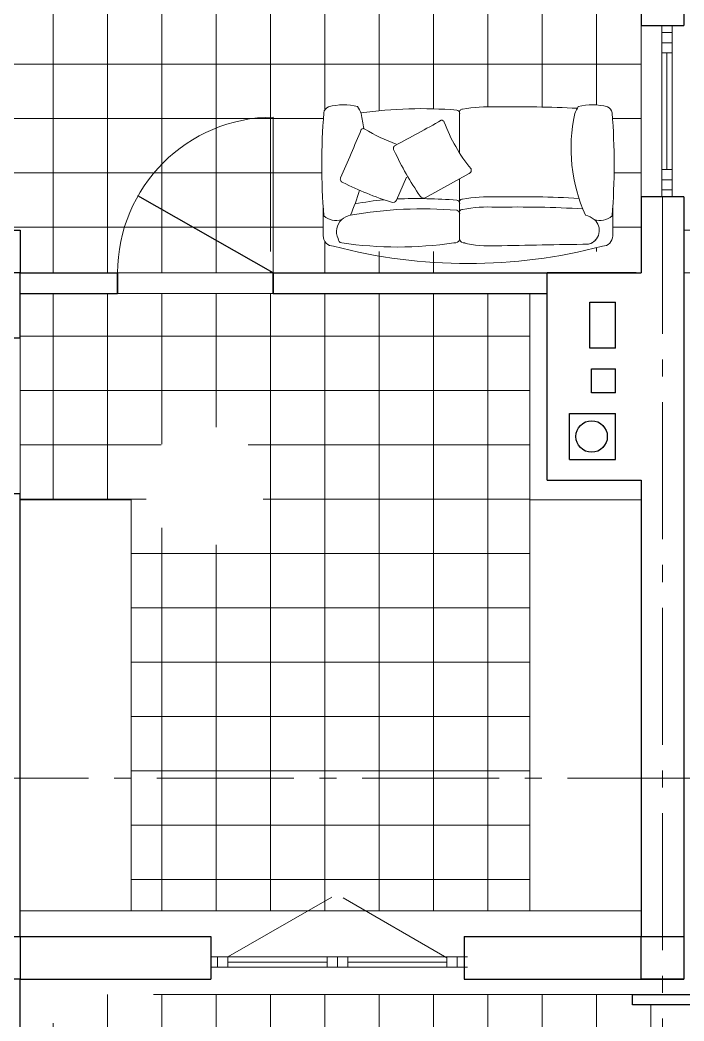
# Model space of a CAD drawing. Header units: millimetres. Extents: x -133165 to 20117, y 15722 to 63536.
# Drawn here: x -76988 to -73108, y 23951 to 29798 of the extents above; entities that cross this region are included whole.
import ezdxf

# ---------------------------------------------------------------- set-up
doc = ezdxf.new("R2010")
doc.units = ezdxf.units.MM
for name, pattern in [('GOST2.303 5', [24, 20, -1.5, 1, -1.5]), ('GOST2.303 6', [12, 8, -1.5, 1, -1.5]), ('HIDDEN', [9.524999999999999, 6.35, -3.175])]:
    doc.linetypes.add(name, pattern=pattern)
for name, color, linetype, lineweight in [('axis', 7, 'GOST2.303 5', 9), ('Furniture', 28, 'Continuous', 9), ('hatch', 8, 'Continuous', 5), ('v', 140, 'Continuous', 20), ('wall', 5, 'Continuous', 60)]:
    doc.layers.add(name, color=color, linetype=linetype, lineweight=lineweight)
for name, color, linetype in [('cornice', 251, 'Continuous'), ('hidden', 9, 'HIDDEN'), ('windows', 8, 'Continuous')]:
    doc.layers.add(name, color=color, linetype=linetype)
pattern_1 = [(0, (161012.635129836, 171779.2810594265), (0, 317.5), []), (90, (161012.635129836, 171779.2810594265), (-317.5, 1.944126793646423e-14), [])]

# ---------------------------------------------------------------- blocks, each defined once
blk = doc.blocks.new('karniz-450mm')
at = {"layer": 'cornice', "ltscale": 50}
for p, q in [((5.820766091346741e-11, 389.9999999998836), (-59.99999999988358, 389.9999999998836)), ((-59.99999999988358, 389.9999999998836), (-60.00000000005821, -60.00000000005821)), ((0, 0), (5.820766091346741e-11, 389.9999999998836)), ((390.0000000001746, 0), (0, 0)), ((390.0000000001746, -60), (390.0000000001746, 0)), ((-60.00000000005821, -60.00000000005821), (390.0000000001746, -60))]:
    blk.add_line(p, q, dxfattribs=at)

msp = doc.modelspace()

# ---------------------------------------------------------------- hatches: boundary and pattern name
at = {"layer": 'hatch', "lineweight": 0, "ltscale": 100}
h = msp.add_hatch(dxfattribs=at)
h.set_pattern_fill('NET', color=256, scale=100, style=0)
h.set_pattern_definition(pattern_1)
edge = h.paths.add_edge_path()
edge.add_arc((-74078.22481879227, 22554.97449366705), 6735.785158496384, 87.0480283547277, 91.08590582726708, ccw=False)
edge.add_arc((-73278.15435360408, 29043.1223848371), 512.2053534827172, 150.835862253169, 152.2235797132108, ccw=False)
edge.add_arc((-73645.0473258916, 28966.88604591484), 335.6083127455669, 75.8444610209354, 103.8571226795109, ccw=False)
edge.add_arc((-73570.22143746768, 29250.25354425915), 42.67042537428839, 1.7139860613656879, 80.21921099028282, ccw=False)
edge.add_arc((-77421.56643357214, 28954.27963345443), 3905.325223009823, -3.753148090313175, 4.365236745055597, ccw=False)
edge.add_line((-73524.61685148692, 28698.64502671588), (-73524.61685148692, 28536.62130498269))
edge.add_arc((-73584.61685148692, 28536.62130498263), 59.99999999999999, -89.9999999996943, 5.559286364587024e-11, ccw=False)
edge.add_arc((-74370.30624157032, 31463.5611332774), 3088.546155644034, 282.22570135344665, 284.73733027104953, ccw=False)
edge.add_line((-73716.26576934614, 28445.0601118702), (-73357.99696768877, 28445.0601118702))
edge.add_line((-73357.99696768877, 28445.0601118702), (-73357.99696768877, 28570.06011187049))
edge.add_line((-73357.99696768877, 28570.06011187049), (-73357.99696768871, 28765.06011187055))
edge.add_line((-73357.99696768871, 28765.06011187055), (-73357.99696768871, 29765.06011187055))
edge.add_line((-73357.99696768871, 29765.06011187055), (-73357.99696768871, 30245.06011187047))
edge.add_line((-73357.99696768871, 30245.06011187047), (-74457.99696768871, 30245.06011187049))
edge.add_line((-74457.99696768871, 30245.06011187049), (-74560.50959427339, 30347.57273845514))
edge.add_line((-74560.50959427339, 30347.57273845514), (-75055.48434110392, 29852.59799162459))
edge.add_arc((-74560.50959427342, 30347.57273845517), 699.9999999999433, 134.9999999999966, 225.000000000005, ccw=False)
edge.add_line((-75055.48434110395, 30842.54748528576), (-75157.99696768871, 30945.06011187047))
edge.add_line((-75157.99696768871, 30945.06011187047), (-75157.99696768865, 32445.06011187044))
edge.add_line((-75157.99696768865, 32445.06011187044), (-75438.01070405562, 32445.06011187047))
edge.add_line((-75438.01070405562, 32445.06011187047), (-75438.01070405559, 31535.06011187038))
edge.add_arc((-75438.01070405559, 32445.06011187061), 910.0000000002327, 180.0000000000092, 270, ccw=False)
edge.add_line((-76348.01070405582, 32445.06011187047), (-76957.25735746736, 32445.06011187047))
edge.add_line((-76957.25735746736, 32445.06011187047), (-76957.25735747007, 32144.62404611701))
edge.add_arc((-77657.25735747007, 32144.62404612335), 700.0000000000002, 269.99999999948784, 359.9999999994807, ccw=False)
edge.add_line((-77657.25735747632, 31444.62404612332), (-77957.25735780496, 31444.624046126))
edge.add_line((-77957.25735780496, 31444.624046126), (-77957.25735780499, 30870.06011187128))
edge.add_arc((-77933.2688870869, 30870.06011187128), 23.98847071809467, 111.28435400024631, 180, ccw=False)
edge.add_spline(control_points=[(-77941.97662510058, 30892.41233829455), (-77941.32471310192, 30907.73182829274), (-77939.91543158585, 30922.97156390129), (-77934.51866436219, 30960.45394023621), (-77929.59566044102, 30982.38859888169), (-77916.53804279152, 31024.09258671358), (-77908.4050776977, 31043.86177334943), (-77889.15586941298, 31080.26313013243), (-77878.03973236714, 31096.8987134604), (-77857.56376607424, 31120.86410009043), (-77849.00686646036, 31129.39055660422), (-77830.86434694931, 31144.51385948205), (-77821.27652032072, 31151.11048854058), (-77803.48551275923, 31160.84728919572), (-77795.45646616582, 31164.43018664452), (-77779.00920518312, 31170.12567562293), (-77770.59115621737, 31172.23699061506), (-77753.55776796046, 31174.88932070028), (-77744.94371570308, 31175.4293978629), (-77727.74939101153, 31174.91108228508), (-77719.17078497853, 31173.85295205991), (-77702.2694032479, 31170.19454648459), (-77693.94748207594, 31167.5954724653), (-77677.73057435807, 31160.971819806), (-77669.83536573463, 31156.94837090981), (-77654.58268340024, 31147.61411606052), (-77647.22452050353, 31142.30382042375), (-77633.11272385372, 31130.52956310628), (-77626.3584982727, 31124.06561519494), (-77607.42497945791, 31103.51369150108), (-77596.14751644204, 31087.99173620713), (-77576.29463494218, 31053.88261411435), (-77567.7188119018, 31035.29216655993), (-77553.49125196108, 30995.90107368081), (-77547.84090779255, 30975.10020903454), (-77539.63986506248, 30932.22648274296), (-77537.0901312038, 30910.15487300084), (-77535.17805911564, 30865.73969226182), (-77535.81592193367, 30843.3978303879), (-77540.2607166608, 30799.45622211354), (-77544.06706738389, 30777.85804310566), (-77554.73009817266, 30736.38047669947), (-77561.58550142606, 30716.50176598909), (-77578.15601253427, 30679.36531255682), (-77587.87011461069, 30662.10594074687), (-77607.42810739447, 30634.57367615853), (-77616.74150050488, 30623.6027336242), (-77634.7991755409, 30606.08313548958), (-77643.28063287707, 30599.08889194779), (-77661.07485626375, 30586.89320626299), (-77670.38935930804, 30581.69268017579), (-77687.825370741, 30574.12754881676), (-77695.8320752895, 30571.41118624093), (-77712.12284367408, 30567.41617805624), (-77720.40624556404, 30566.1385946681), (-77731.24998409567, 30565.45046804866), (-77733.7739515195, 30565.35901513285), (-77736.29854049683, 30565.33623601325), (-77742.66564738388, 30565.27878622993), (-77749.03651151444, 30565.65902530382), (-77761.69313229316, 30567.2830825925), (-77767.97858479367, 30568.52670257338), (-77780.38154421169, 30571.84310858106), (-77786.49893183749, 30573.91560457062), (-77801.15395408023, 30579.92959429111), (-77809.56409301957, 30584.29190376922), (-77825.76305428286, 30594.4724287079), (-77833.55283915297, 30600.29000091707), (-77848.43418600927, 30613.21953853514), (-77855.5265183093, 30620.33154522031), (-77874.9119293817, 30642.50969324008), (-77886.24872733046, 30659.04270967018), (-77905.98920784354, 30695.26677254468), (-77914.39272549246, 30714.96111286242), (-77928.02492027641, 30756.54488989551), (-77933.25195121711, 30778.43414708719), (-77939.23164412942, 30816.25895050413), (-77940.87547771323, 30831.89152158101), (-77941.72270700875, 30847.61062064939)], knot_values=[1.652410546688446, 1.652410546688446, 1.652410546688446, 1.652410546688446, 1.80919692361051, 1.80919692361051, 2.044335094228813, 2.044335094228813, 2.279473264847116, 2.279473264847116, 2.514611435465419, 2.514611435465419, 2.66528245519921, 2.66528245519921, 2.815953474933, 2.815953474933, 2.932730944591057, 2.932730944591057, 3.049508414249113, 3.049508414249113, 3.166285883907169, 3.166285883907169, 3.283063353565226, 3.283063353565226, 3.399840823223282, 3.399840823223282, 3.516618292881339, 3.516618292881339, 3.633395762539395, 3.633395762539395, 3.750173232197451, 3.750173232197451, 3.977251434148937, 3.977251434148937, 4.204329636100423, 4.204329636100423, 4.43140783805191, 4.43140783805191, 4.658486040003396, 4.658486040003396, 4.885564241954882, 4.885564241954882, 5.112642443906369, 5.112642443906369, 5.339720645857855, 5.339720645857855, 5.566798847809341, 5.566798847809341, 5.742267509818949, 5.742267509818949, 5.882368039695834, 5.882368039695834, 6.022468569572719, 6.022468569572719, 6.135685150528311, 6.135685150528311, 6.248901731483904, 6.248901731483904, 6.283185307179586, 6.283185307179586, 6.283185307179586, 6.369649754613085, 6.369649754613085, 6.456114202046583, 6.456114202046583, 6.542578649480081, 6.542578649480081, 6.667282892219581, 6.667282892219581, 6.791987134959081, 6.791987134959081, 6.916691377698581, 6.916691377698581, 7.151829548316884, 7.151829548316884, 7.386967718935187, 7.386967718935187, 7.62210588955349, 7.62210588955349, 7.78300646389987, 7.78300646389987, 7.78300646389987, 7.78300646389987], degree=3, periodic=0)
edge.add_arc((-77933.26888708687, 30870.06011187128), 23.98847071809467, 180, 249.365097850991, ccw=False)
edge.add_line((-77957.25735780496, 30870.06011187128), (-77957.25735780499, 30070.06011187125))
edge.add_line((-77957.25735780499, 30070.06011187125), (-77904.76246012274, 30070.06011187125))
edge.add_line((-77904.76246012274, 30070.06011187125), (-77904.85136109845, 30249.72898379838))
edge.add_line((-77904.85136109845, 30249.72898379838), (-77785.68599084126, 30249.78794736604))
edge.add_line((-77785.68599084126, 30249.78794736604), (-77490.82837407796, 30249.933844257))
edge.add_ellipse((-77490.73930926969, 30069.93386629189), major_axis=(255.1423159082478, 0.1262455793398915), ratio=0.7054885322507614, start_angle=7.105427357601002e-12, end_angle=90.00000000000728, ccw=False)
edge.add_ellipse((-77490.73930926969, 30069.93386629189), major_axis=(255.1423159082478, 0.1262455793325266), ratio=0.7054885322507614, start_angle=270.0000000000085, end_angle=360.00000000000944, ccw=False)
edge.add_line((-77490.6502444602, 29889.93388832675), (-77785.50786122428, 29889.7879914357))
edge.add_line((-77785.50786122428, 29889.7879914357), (-77904.67323148139, 29889.72902786804))
edge.add_line((-77904.67323148139, 29889.72902786804), (-77904.76246012269, 30070.06011187125))
edge.add_line((-77904.76246012269, 30070.06011187125), (-77957.25735780502, 30070.06011187125))
edge.add_line((-77957.25735780502, 30070.06011187125), (-77957.25735780502, 29502.16172953995))
edge.add_line((-77957.25735780502, 29502.16172953995), (-77435.60381452848, 29502.16172953995))
edge.add_line((-77435.60381452848, 29502.16172953995), (-77386.9447055926, 29494.58070241628))
edge.add_line((-77386.9447055926, 29494.58070241628), (-77342.89768005062, 29472.55617775675))
edge.add_line((-77342.89768005062, 29472.55617775675), (-77307.6376716305, 29438.17571833567))
edge.add_line((-77307.6376716305, 29438.17571833567), (-77282.76198569017, 29394.19247978544))
edge.add_line((-77282.76198569017, 29394.19247978544), (-77269.901353007, 29345.32561149661))
edge.add_line((-77269.901353007, 29345.32561149661), (-77269.90307140547, 29294.79461224607))
edge.add_line((-77269.90307140547, 29294.79461224607), (-77282.76702767237, 29245.92861884882))
edge.add_line((-77282.76702767237, 29245.92861884882), (-77307.66318553964, 29201.91616965312))
edge.add_line((-77307.66318553964, 29201.91616965312), (-77342.89768005056, 29167.56058770543))
edge.add_line((-77342.89768005056, 29167.56058770543), (-77386.94470559248, 29145.53606304596))
edge.add_line((-77386.94470559248, 29145.53606304596), (-77435.6038145286, 29137.95503592223))
edge.add_line((-77435.6038145286, 29137.95503592223), (-77957.25735780508, 29137.95503592223))
edge.add_line((-77957.25735780508, 29137.95503592223), (-77957.25735780514, 28570.06011187125))
edge.add_line((-77957.25735780514, 28570.06011187125), (-76987.99696768871, 28570.06011187125))
edge.add_line((-76987.99696768871, 28570.06011187125), (-76987.99696768868, 28445.06011187023))
edge.add_line((-76987.99696768868, 28445.06011187023), (-76409.35718257561, 28445.06011187023))
edge.add_arc((-75507.98323132111, 28320.06011186913), 910.0000000002327, 90, 172.1047379601525, ccw=False)
edge.add_line((-75507.98323132111, 29230.06011186936), (-75507.98323132111, 28445.0601118702))
edge.add_line((-75507.98323132111, 28445.0601118702), (-75024.34671379456, 28445.0601118702))
edge.add_arc((-74370.30624157075, 31463.56113327749), 3088.546155644034, 255.2626697289544, 257.7742986465606, ccw=False)
edge.add_arc((-75155.98297312883, 28536.65186532869), 60.03056168064388, 178.6006475881263, 269.98791815256703, ccw=False)
edge.add_line((-75215.99563164673, 28538.1178644106), (-75215.99563164673, 28698.64502671576))
edge.add_arc((-71319.04604956166, 28954.27963345437), 3905.325223009657, 175.6347632549493, 183.7531480903142, ccw=False)
edge.add_arc((-75170.391045666, 29250.25354425915), 42.67042537428839, 99.78078900940238, 178.2860139391811, ccw=False)
edge.add_arc((-75095.56515724202, 28966.88604591484), 335.6083127455671, 76.142877320494, 104.1555389790345, ccw=False)
edge.add_arc((-75462.45812952962, 29043.12238483722), 512.2053534827154, 24.430141933637174, 29.16413774681638, ccw=False)
edge.add_arc((-74643.377498175, 26776.92216806865), 2503.01889744952, 85.26592874259381, 98.10130677309269, ccw=False)
edge.add_arc((-74438.07724892478, 29251.16426728261), 20.27794818493513, 27.54830096286878, 86.39004503542918, ccw=False)
edge.add_arc((-74402.8222946668, 29259.22197874496), 17.32650711134372, 87.99590927917751, 175.6282240576306, ccw=False)
edge.add_arc((-74250.29598433424, 28471.9935209986), 818.7621402685909, 86.89016997892901, 100.69313422737628, ccw=False)
h = msp.add_hatch(dxfattribs=at)
h.set_pattern_fill('NET', color=256, scale=100, style=0)
h.set_pattern_definition(pattern_1)
h.paths.add_polyline_path([(-75507.98323132111, 29230.06011186936, 0.2696086090518679), (-76298.86788706983, 28770.17283253104), (-75727.62831864909, 28445.06011187023), (-75507.98323132111, 28445.06011187023)])
h = msp.add_hatch(dxfattribs=at)
h.set_pattern_fill('NET', color=256, scale=100, style=0)
h.set_pattern_definition(pattern_1)
h.paths.add_polyline_path([(-76298.86788706983, 28770.17283253104, 0.09518844372909921), (-76409.35718257561, 28445.0601118702), (-75727.62831864906, 28445.0601118702)])
h = msp.add_hatch(dxfattribs=at)
h.set_pattern_fill('NET', color=256, scale=100, style=0)
h.set_pattern_definition(pattern_1)
h.paths.add_polyline_path([(-76409.35718257558, 28445.0601118702), (-76987.99696768868, 28445.06011187023), (-76987.99696768868, 28320.06011186939), (-76417.98323132134, 28320.06011186939, -0.03446321389774637)])
h = msp.add_hatch(dxfattribs=at)
h.set_pattern_fill('NET', color=256, scale=100, style=0)
h.set_pattern_definition(pattern_1)
h.paths.add_polyline_path([(-75727.628318649, 28445.06011187023), (-76409.35718257561, 28445.06011187023, 0.03446321389775383), (-76417.98323132134, 28320.06011186939), (-75507.99696768897, 28320.06011186939)])
h = msp.add_hatch(dxfattribs=at)
h.set_pattern_fill('NET', color=256, scale=100, style=0)
h.set_pattern_definition(pattern_1)
h.paths.add_polyline_path([(-74266.83306344818, 28445.0601118702), (-75507.98323132114, 28445.06011187017), (-75507.98323132114, 28320.06011186939), (-74266.83306344818, 28320.06011186939)])
h = msp.add_hatch(dxfattribs=at)
h.set_pattern_fill('NET', color=256, scale=100, style=0)
h.set_pattern_definition(pattern_1)
h.paths.add_polyline_path([(-74266.83306344818, 28200.06011186936), (-76987.99696769183, 28200.06011186933), (-76987.99696769188, 26995.06011186872), (-76337.99696769154, 26995.06011186875), (-76337.99696769154, 24595.06011186875), (-74007.99696768874, 24595.06011186875), (-74007.99696768874, 25261.10075656913, -0.3321549441505043), (-74266.83306344818, 25607.74600876789)])
h.paths.add_polyline_path([(-76258.83122011692, 27075.52321589799, -1), (-75558.83122011692, 27075.52321589799, -1)], flags=16)
h.paths.add_polyline_path([(-76216.81610913317, 26804.90588984068), (-75600.84633110066, 26804.90588984068), (-75600.84633110066, 27341.36564427454), (-76216.81610913317, 27341.36564427454)], flags=24)
h = msp.add_hatch(dxfattribs=at)
h.set_pattern_fill('NET', color=256, scale=100, style=0)
h.set_pattern_definition(pattern_1)
h.paths.add_polyline_path([(-74007.99696768874, 28200.06011186936), (-74266.83306344818, 28200.06011186936), (-74266.83306344818, 25607.74600876789, 0.3321549441505044), (-74007.99696768874, 25261.10075656913)])
h = msp.add_hatch(dxfattribs=at)
h.set_pattern_fill('NET', color=256, scale=100, style=0)
h.set_pattern_definition(pattern_1)
h.paths.add_polyline_path([(-73232.99696768877, 22115.07030248703), (-71149.93555706409, 24320.06011186875), (-72957.99696768883, 24320.06011186875), (-72957.99696768871, 24045.06011186869), (-73232.99696768874, 24045.06011186875)])
h.paths.add_polyline_path([(-70157.99696766575, 25370.06011186875), (-73017.9969676888, 25370.06011186872), (-73017.99696768877, 24495.0601118686), (-72957.99696768889, 24495.06011186866), (-72957.9969676888, 24320.06011186875), (-71149.93555706406, 24320.06011186875)])
h.paths.add_polyline_path([(-70157.99696766572, 24320.06011186872), (-70157.99696766575, 25370.06011186875), (-71149.93555706412, 24320.06011186875)])
h.paths.add_polyline_path([(-71149.93555706412, 24320.06011186872), (-73232.99696768874, 22115.07030248703), (-70157.99696766578, 22115.07030248703), (-70157.99696766575, 24320.06011186875)])
h.paths.add_polyline_path([(-73232.99696768877, 24045.06011186872), (-73407.99696768897, 24045.06011186875), (-73407.99696768897, 24105.0601118682), (-76207.99696768877, 24105.06011186875), (-76757.99696769218, 24105.06011186875), (-76757.99696769218, 24010.06011223703, -0.4142135623730951), (-76712.99696769218, 23965.06011223703, -1), (-76802.99696769218, 23965.06011223703), (-76897.99696769194, 23965.06011223703), (-76897.99696769194, 22115.07030248703), (-73232.9969676888, 22115.070302487)])
h.paths.add_polyline_path([(-70157.99696766575, 25370.06011186875), (-73017.99696768877, 27762.33751601478), (-73017.9969676888, 25370.06011186875)])
h.paths.add_polyline_path([(-70157.99696766563, 25370.06011186878), (-70157.99696766563, 27770.70212232298), (-73017.99696768877, 27770.70212232295), (-73017.99696768877, 27762.33751601478)])
edge = h.paths.add_edge_path(flags=17)
edge.add_line((-76764.14163176897, 23929.39243012838), (-76556.05926902335, 23706.90671791675))
edge.add_line((-76556.05926902335, 23706.90671791675), (-76639.83000010489, 23651.28313496345))
edge.add_line((-76639.83000010489, 23651.28313496345), (-76764.14163176897, 23929.39243012838))
edge.add_line((-76764.14163176897, 23929.39243012838), (-76064.18299889028, 22875.23440416445))
edge.add_line((-76064.18299889028, 22875.23440416445), (-73798.97030963287, 22875.23440416445))
edge.add_line((-75979.34161460765, 22905.74990524593), (-73883.8116939155, 22905.74990524593))
edge.add_line((-73883.8116939155, 22905.74990524593), (-73883.8116939155, 23296.70159955017))
edge.add_line((-73883.8116939155, 23296.70159955017), (-75979.34161460765, 23296.70159955017))
edge.add_line((-75979.34161460765, 23296.70159955017), (-75979.34161460765, 22905.74990524593))
h.paths.add_polyline_path([(-75594.79906592307, 23500.98576213725), (-74641.35431831052, 23500.98576213725), (-74641.35431831052, 23963.46870893126), (-75594.79906592307, 23963.46870893126)], flags=24)
h.paths.add_polyline_path([(-74531.11614832519, 23639.10177831489), (-73666.77440207692, 23639.10177831489), (-73666.77440207692, 24027.14748090695), (-74531.11614832519, 24027.14748090695)], flags=24)
h.paths.add_polyline_path([(-76575.57199523672, 23602.66746527221), (-75711.23024898845, 23602.66746527221), (-75711.23024898845, 23990.71316786428), (-76575.57199523672, 23990.71316786428)], flags=24)

# ---------------------------------------------------------------- linework, layer by layer
at = {"layer": 'axis', "color": 147, "linetype": 'GOST2.303 6', "lineweight": 0, "ltscale": 100}
for p, q in [((-73232.99696768877, 28765.06011187055), (-73232.99696768877, 16472.02038115021)), ((-79787.99696768964, 25370.06011186875), (-68637.99696768912, 25370.06011186875))]:
    msp.add_line(p, q, dxfattribs=at)
at = {"layer": 'Furniture', "ltscale": 100}
for p, q in [((-74419.47058845156, 29020.50108508169), (-74419.47058845156, 29264.02220402463)), ((-74419.47058845156, 28678.78827779711), (-74419.47058845156, 28869.78034115462)), ((-75215.99563164673, 28535.1858662453), (-75215.99563164673, 28698.64502671544)), ((-74419.47058845156, 28516.20138142297), (-74419.47058845156, 28678.78827781073)), ((-73524.61685148692, 28536.62130498268), (-73524.61685148692, 28698.64502671544))]:
    msp.add_line(p, q, dxfattribs=at)
msp.add_lwpolyline([(-74801.62894593879, 29034.38393127788, 0.03910813941440913), (-74650.00082728053, 28768.52768033814, 0.3524133500035513), (-74619.85214116327, 28759.31216792875), (-74362.39031736903, 28901.24807452823, 0.3700870563053069), (-74352.31923612057, 28928.16319786405, -0.08531771705187649), (-74508.608298491, 29201.07257094097, 0.3381489157346869), (-74526.1474104518, 29212.28432154539, -0.006962535511126776), (-74795.7648286393, 29064.59937305515, 0.4780743913713686)], format="xyb", close=True, dxfattribs=at)
msp.add_lwpolyline([(-74789.38484752401, 29072.97022410723, -0.05496924964782321), (-74972.97368780345, 29160.7256464744, 0.3381489157346869), (-74993.69339921822, 29158.72131145378, -0.006962535511126776), (-75114.66977876904, 28876.11007354656, 0.4780743913713686), (-75100.63384523, 28848.71749493144, 0.039108139414409), (-74817.2416632987, 28733.13417540909, 0.3524133500035513), (-74787.83304064548, 28744.49207385927), (-74730.03459940526, 28880.53305456078)], format="xyb", dxfattribs=at)
for points in [[(-76337.99696769154, 26995.06011186875), (-76987.99696769154, 26995.06011186875), (-76987.99696769154, 24595.06011186875), (-76337.99696769154, 24595.06011186875)], [(-73357.99696768874, 26995.06011186875), (-74007.99696768874, 26995.06011186875), (-74007.99696768874, 24595.06011186875), (-73357.99696768874, 24595.06011186875)]]:
    msp.add_lwpolyline(points, close=True, dxfattribs=at)
for centre, radius, start, end in [((-75170.39104566597, 29250.25354425912), 42.67042537429424, 109.8029431682978, 172.9249578800536), ((-75095.56515724202, 28966.88604591484), 335.6083127455484, 76.1428773195552, 105.4281933097382), ((-75462.45812952962, 29043.12238483748), 512.2053534825889, 23.92678616757063, 29.16413774622584), ((-74250.29598433421, 28471.99352099867), 818.7621402685332, 86.88133810557729, 100.6931342248679), ((-74078.22481879244, 22554.97449366707), 6735.785158496351, 87.04802835391006, 91.08897895946066), ((-73278.15435360403, 29043.12238483748), 512.2053534825889, 150.8358622537742, 156.0732138324294), ((-73645.04732589157, 28966.88604591484), 335.6083127455484, 74.5718066902618, 103.8571226804448), ((-73570.22143746768, 29250.25354425912), 42.67042537429424, 7.075042119946416, 70.19705683170218), ((-71319.04604956148, 28954.2796334544), 3905.325223009826, 175.5762085647524, 184.4237914352476), ((-74643.37749817492, 26776.92216806856), 2503.018897449599, 85.24756736364839, 98.10130677264134), ((-75912.8962396664, 29049.01790935514), 940.5393313351061, 6.966137502015544, 12.39201938348844), ((-74438.07724892478, 29251.16426728264), 20.27794818492731, 358.1999605916814, 84.12345111973782), ((-74402.8222946668, 29259.22197874496), 17.3265071113521, 87.9959092142569, 210.1200374978855), ((-72827.71624346725, 29049.01790935514), 940.5393313351061, 167.6079806165116, 204.590422472106), ((-77421.56643357217, 28954.2796334544), 3905.325223009826, 355.5762085647525, 4.423791435247534), ((-75912.8962396664, 29049.01790935514), 940.5393313351061, 335.4095775278939, 344.8884536032477), ((-74250.29598433421, 27946.72508162284), 818.7621402685332, 86.88133810557729, 100.6931342248679), ((-74078.22481879244, 22029.70605429124), 6735.785158496351, 86.96386591927175, 91.08897895946066), ((-74711.22391989864, 27117.48088914488), 1637.190072701336, 95.25932527959814, 101.2486748696776), ((-74678.62197136776, 25329.6467160869), 3425.024656443844, 85.93789633830205, 91.76644592035994), ((-74438.07724892478, 28725.89582790682), 20.27794818492731, 358.1999605916814, 84.12345111973782), ((-74402.8222946668, 28733.95353936913), 17.3265071113521, 87.9959092142569, 210.1200374978855), ((-74250.29598433421, 27886.75959478477), 818.7621402685332, 86.88133810557729, 100.6931342248679), ((-74078.22481879244, 21969.74056745317), 6735.785158496351, 86.77273186834518, 91.08897895946066), ((-75141.62721232152, 28736.83713069119), 109.8945702598293, 229.6790318490796, 287.649202492474), ((-75025.26966771246, 28530.31559179651), 131.372016403942, 104.2730220111409, 129.2044066718298), ((-74638.54868586468, 26307.43580946001), 2387.273982551416, 85.13290403077215, 100.1112476929515), ((-74438.07724892478, 28665.93034106874), 20.27794818492731, 358.1999605916814, 84.12345111973782), ((-74402.8222946668, 28673.98805253106), 17.3265071113521, 87.9959092142569, 210.1200374978855), ((-73715.34281542119, 28530.31559179651), 131.372016403942, 50.79559332817018, 75.72697798885908), ((-73598.98527081213, 28736.83713069119), 109.8945702598293, 252.350797507526, 310.3209681509204), ((-75042.92772693084, 28562.25649363475), 95.68115210143795, 133.1035369321513, 205.5868395371168), ((-73685.77614957468, 28568.79671306304), 82.87642899096308, 283.9612253171484, 49.81909606125713), ((-75155.98297312886, 28536.65186532867), 60.030561680627, 178.6006475866167, 269.9879181673336), ((-73584.61685148692, 28536.62130498268), 60, 270, 0), ((-74370.30624157035, 31463.56113327744), 3088.54615564408, 255.2626697285775, 284.7373302713686), ((-75101.1704958763, 28522.52528757411), 28.100201094555, 183.246643542335, 255.2845769842448), ((-74780.18451008866, 30769.63899885879), 2297.840373117739, 261.7902900839563, 278.2097099160437), ((-74447.43896920573, 28523.91675171685), 28.94135144808514, 260.8112067678263, 344.7038925608377), ((-74391.60674119195, 28523.91675171685), 28.94135144808514, 195.2961074400263, 279.1887932304304), ((-74234.92428325869, 29238.27903951003), 760.2724818727816, 257.6933048324291, 272.1806522069518), ((-72245.55589847449, -64586.17833754244), 93085.3818361856, 90.87420878842082, 91.20677625015784), ((-73676.51177777945, 28550.7153131654), 63.26352409323051, 279.7657874710742, 327.0240534861298)]:
    msp.add_arc(centre, radius, start, end, dxfattribs=at)
at = {"layer": 'hatch', "lineweight": 25, "ltscale": 100}
msp.add_line((-75507.99696768874, 28320.06011186927), (-76298.87826265629, 28770.17873764568), dxfattribs=at)
at = {"layer": 'hatch', "lineweight": 0, "ltscale": 100}
msp.add_lwpolyline([(-76987.99696769183, 28200.06011186933), (-74007.99696768874, 28200.06011186933), (-74007.99696768874, 24595.06011186875), (-76987.99696769183, 24595.06011186875)], close=True, dxfattribs=at)
at = {"layer": 'hidden', "linetype": 'HIDDEN', "lineweight": 0, "ltscale": 15}
for p, q in [((-73107.99696768877, 28570.06011187049), (-68957.99696769031, 28570.06011187047)), ((-73107.99696768877, 28320.06011187049), (-69607.99696769037, 28320.06011187047))]:
    msp.add_line(p, q, dxfattribs=at)
at = {"layer": 'v', "ltscale": 100}
for p, q in [((-73237.9969676886, 29765.06011187055), (-73237.9969676886, 28765.06011187055)), ((-73177.9969676886, 29765.06011187055), (-73177.9969676886, 28765.06011187055)), ((-73237.9969676886, 29725.06011187055), (-73177.9969676886, 29725.06011187055)), ((-73237.9969676886, 29665.06011187055), (-73177.9969676886, 29665.06011187055)), ((-73237.99696768854, 29605.06011187055), (-73177.99696768854, 29605.06011187055)), ((-73207.9969676886, 29605.06011187055), (-73207.99696768889, 28925.06011187055)), ((-73237.9969676886, 28925.06011187055), (-73177.9969676886, 28925.06011187055)), ((-73237.9969676886, 28865.06011187055), (-73177.9969676886, 28865.06011187055)), ((-73237.9969676886, 28805.06011187055), (-73177.9969676886, 28805.06011187055)), ((-75872.9969676888, 24325.06011186668), (-75872.9969676888, 24265.06011186668)), ((-75872.9969676888, 24325.06011186854), (-74372.9969676888, 24325.06011186852)), ((-75832.9969676888, 24325.06011186668), (-75832.9969676888, 24265.06011186668)), ((-75832.9969676888, 24265.06011186854), (-75832.9969676888, 24325.06011186854)), ((-75772.9969676888, 24265.06011186857), (-75772.9969676888, 24325.06011186857)), ((-75192.9969676888, 24265.06011186857), (-75192.99696768877, 24325.06011186854)), ((-75132.9969676888, 24265.06011186854), (-75132.99696768877, 24325.06011186852)), ((-75072.9969676888, 24265.06011186852), (-75072.99696768877, 24325.06011186849)), ((-74492.9969676888, 24265.06011186852), (-74492.9969676888, 24325.06011186852)), ((-74432.9969676888, 24265.06011186852), (-74432.9969676888, 24325.06011186852)), ((-74392.9969676888, 24265.06011186852), (-74392.9969676888, 24325.06011186852)), ((-75872.9969676888, 24265.06011186854), (-74372.9969676888, 24265.06011186852)), ((-75772.9969676888, 24295.06011186854), (-75192.99696768874, 24295.06011186852)), ((-75072.99696768877, 24295.06011186852), (-74492.9969676888, 24295.06011186852))]:
    msp.add_line(p, q, dxfattribs=at)
at = {"layer": 'v'}
for p, q in [((-75772.9969676888, 24325.06011186857), (-75166.7791850397, 24675.0601118686)), ((-75099.2147503379, 24670.06011186872), (-74492.9969676888, 24320.06011186875))]:
    msp.add_line(p, q, dxfattribs=at)
at = {"layer": 'wall', "color": 5, "lineweight": -2, "ltscale": 100}
for p, q in [((-73107.99696768871, 32768.43568551354), (-73107.99696768871, 29765.06011187055)), ((-73357.99696768877, 32445.06011187044), (-73357.99696768877, 29765.06011187055)), ((-73357.99696768871, 29765.06011187055), (-73107.99696768877, 29765.06011187055)), ((-73357.99696768871, 28765.06011187055), (-73357.99696768877, 28320.06011186945)), ((-73107.99696768871, 28765.06011187055), (-73357.99696768877, 28765.06011187055)), ((-73107.99696768877, 28765.06011187055), (-73107.99696768877, 24195.06011186875)), ((-78442.99696768915, 28570.06011187125), (-76987.99696768871, 28570.06011187125)), ((-76987.99696769186, 27940.06011187049), (-76987.99696769186, 28320.06011187049)), ((-76987.99696769183, 28320.06011186936), (-76417.96949495417, 28320.06011186939)), ((-76417.9832313216, 28205.06011187044), (-76417.98323132152, 28320.06011186936)), ((-75507.99696768874, 28320.06011186939), (-75507.99696768874, 28200.0601118693)), ((-75507.99696768874, 28320.06011186939), (-73907.99696768886, 28320.06011186945)), ((-75507.9832313216, 28200.0601118693), (-75507.9832313216, 28320.06011186939)), ((-73387.99696768877, 28320.06011186939), (-73907.99696768892, 28320.06011186945)), ((-73907.99696768889, 28320.06011186945), (-73357.99696768877, 28320.06011186945)), ((-76987.99696769183, 28200.06011186933), (-76417.96949495417, 28200.06011186933)), ((-75507.99696768874, 28200.06011186933), (-73907.99696768886, 28200.06011186939)), ((-73507.99696768892, 27880.06011187049), (-73507.99696768895, 28150.06011187049)), ((-76987.9969676883, 27940.06011187049), (-77237.99696768516, 27940.06011187047)), ((-73507.99696768889, 27620.06011186956), (-73507.99696768892, 27760.06011186936)), ((-73777.99696768886, 27500.06501372828), (-73507.99696768845, 27500.06501372828)), ((-73777.99696768828, 27230.06501372828), (-73777.9969676883, 27500.06501372828)), ((-73507.99696768886, 27230.06501372828), (-73507.99696768889, 27500.06501372828)), ((-73777.99696768857, 27230.06501372828), (-73777.9969676886, 27355.06011187052)), ((-73777.99696768883, 27230.06501372828), (-73657.99696768877, 27230.06501372828)), ((-73777.99696768883, 27230.06501372828), (-73507.99696768851, 27230.06501372828)), ((-73907.99696768889, 27110.06501372828), (-73357.99696768877, 27110.06501372831)), ((-73357.99696768877, 27110.06501372831), (-73357.9969676888, 24445.06011186872)), ((-76987.9969676883, 27030.06011187049), (-77237.99696768833, 27030.06011187047)), ((-76987.99696769197, 26105.06011187192), (-76987.99696769186, 27030.06011187049)), ((-76987.9969676915, 24445.06011186875), (-76987.99696769238, 26105.06011187192)), ((-76987.99696768871, 24445.06011186875), (-75872.9969676888, 24445.06011186875)), ((-75872.9969676888, 24445.06011186878), (-75872.9969676888, 24195.06011186878)), ((-74392.99696768883, 24445.06011186881), (-73357.9969676888, 24445.06011186872)), ((-74392.99696768883, 24445.06011186875), (-74392.99696768883, 24195.06011186875)), ((-76987.99696769191, 20315.06011187189), (-76987.99696769191, 24195.06011186875)), ((-76987.99696768871, 24195.06011186875), (-75872.9969676888, 24195.06011186875)), ((-74392.99696768883, 24195.06011186875), (-73107.99696768877, 24195.06011186875))]:
    msp.add_line(p, q, dxfattribs=at)
at = {"layer": 'wall', "color": 4, "lineweight": 20, "ltscale": 100}
for p, q in [((-73357.99696768871, 28765.06011187052), (-73357.99696768871, 29765.06011187055)), ((-76987.9969676916, 24595.06011186875), (-73357.99696768877, 24595.06011186875)), ((-76207.99696768877, 24105.06011186875), (-73232.9969676888, 24105.06011186817))]:
    msp.add_line(p, q, dxfattribs=at)
at = {"layer": 'wall', "color": 5, "lineweight": -2, "ltscale": 100}
for points in [[(-77237.99696768871, 28570.06011187049), (-76987.99696768871, 28570.06011187049), (-76987.99696768871, 28320.06011187049), (-77237.99696768871, 28320.06011187049)], [(-77237.99696768871, 24445.06011186875), (-76987.99696768871, 24445.06011186875), (-76987.99696768871, 24195.06011186875), (-77237.99696768871, 24195.06011186875)], [(-73357.99696768557, 24445.06011186875), (-73107.99696768557, 24445.06011186875), (-73107.99696768557, 24195.06011186875), (-73357.99696768557, 24195.06011186875)]]:
    msp.add_lwpolyline(points, close=True, dxfattribs=at)
for points in [[(-76417.96949495417, 28320.06011186936), (-76417.96949495417, 28200.0601118693)], [(-73907.99696768889, 27110.06501372828), (-73907.99696768889, 28320.06011186945), (-73387.99696768877, 28320.06011186939)], [(-73507.99696768871, 27880.06011187049), (-73657.99696768871, 27880.06011187049), (-73657.99696768871, 28150.06011187049), (-73507.99696768871, 28150.06011187049)], [(-73507.99696768886, 27620.06011186956), (-73507.99696768886, 27620.06011186936), (-73647.99696768886, 27620.06011186936), (-73647.99696768886, 27760.06011186936), (-73507.99696768886, 27760.06011186936)]]:
    msp.add_lwpolyline(points, dxfattribs=at)
msp.add_circle((-73647.99696768892, 27365.0601118714), 92, dxfattribs=at)
at = {"layer": 'windows', "lineweight": 0, "ltscale": 100}
for p, q in [((-75507.98323132111, 28320.06011186913), (-75507.98323132111, 29230.06011186936)), ((-75507.9832313216, 28320.06011186927), (-76417.96949495417, 28320.06011186927)), ((-76417.98323132134, 28200.0601118693), (-76417.96949495417, 28200.0601118693)), ((-76417.96949495417, 28200.0601118693), (-76417.98323132131, 28200.0601118693))]:
    msp.add_line(p, q, dxfattribs=at)
msp.add_arc((-75507.98323132111, 28320.06011186913), 910.0000000002328, 90, 180, dxfattribs=at)

# ---------------------------------------------------------------- block references
at = {"layer": 'cornice', "xscale": -1}
msp.add_blockref('karniz-450mm', (-73017.99696768877, 24105.06011186875), dxfattribs=at)

doc.saveas('drawing.dxf')
